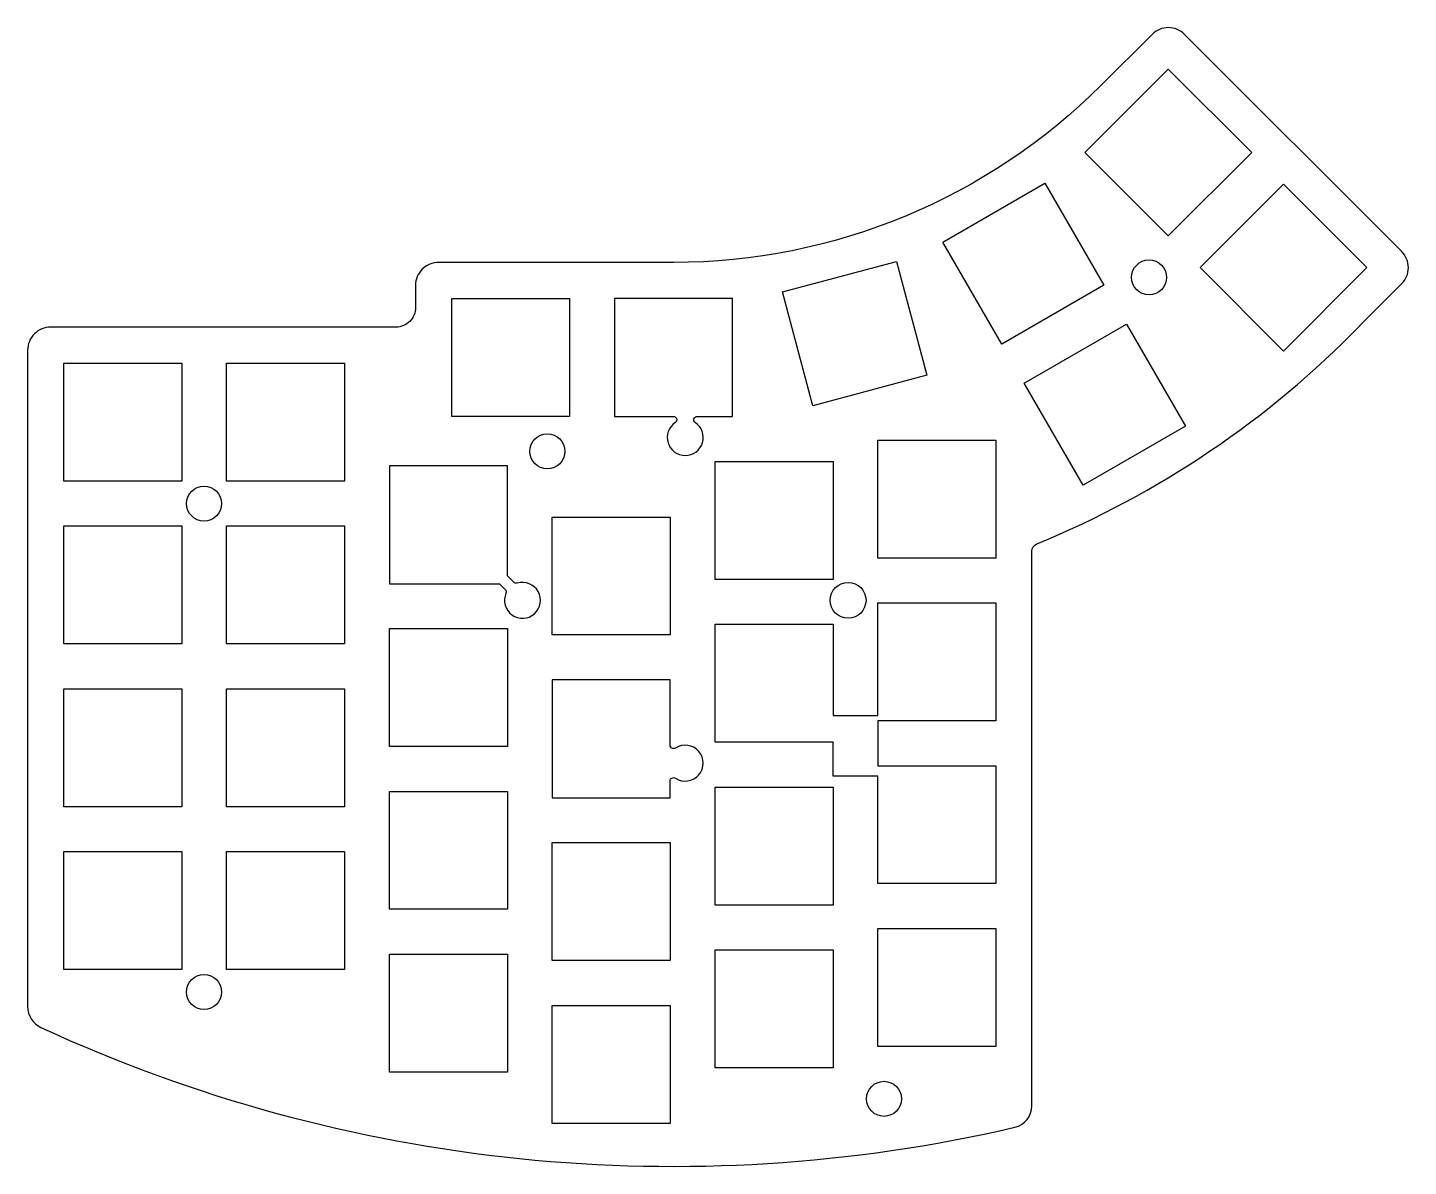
# Model space of a CAD drawing. Header units: millimetres. Extents: x -164 to -3, y -78 to 55.
import ezdxf

# ---------------------------------------------------------------- set-up
doc = ezdxf.new("R2010")
doc.units = ezdxf.units.MM
doc.layers.get('0').update_dxf_attribs({"linetype": 'CONTINUOUS'})

msp = doc.modelspace()

# ---------------------------------------------------------------- linework, layer by layer
for points in [[(-8.48, 20.32), (-8.47, 20.33), (-3.63, 25.17, 0.414214), (-3.63, 28.99), (-29.01, 54.37, 0.414214), (-32.83, 54.37), (-38.79, 48.42, -0.198912), (-88.81, 27.69), (-116.29, 27.69, 0.414214), (-118.99, 24.99), (-118.99, 22.42, -0.414214), (-121.29, 20.12), (-161.68, 20.12, 0.414214), (-164.38, 17.42), (-164.38, -59.38, 0.29251), (-162.81, -61.83, 0.166685), (-48.89, -73.51, 0.348862), (-46.88, -70.98), (-46.88, -6.08, -0.304363), (-46.32, -5.24, 0.102963)], [(-88.61, 8.94, 3.273072), (-86.26, 8.94, -0.740108), (-86.04, 9.67), (-81.91, 9.67), (-81.91, 23.47), (-95.71, 23.47), (-95.71, 9.67), (-88.83, 9.67, -0.740108)], [(-108.41, -11.02, 4.533028), (-107.09, -9.84, -0.276109), (-107.49, -9.74), (-108.13, -9.1, -0.198912), (-108.25, -8.82), (-108.25, 3.9), (-122.05, 3.9), (-122.05, -9.9), (-109.34, -9.9, -0.198912), (-109.05, -10.02), (-108.5, -10.57, -0.308105)], [(-108.25, -28.95), (-122.05, -28.95), (-122.05, -15.15), (-108.36, -15.15, 0.012427), (-108.33, -15.15, 0.000009), (-108.33, -15.15), (-108.25, -15.15)], [(-88.58, -32.66, 1.844615), (-88.58, -29.14, -0.595375), (-89.2, -28.81), (-89.2, -21.15), (-103, -21.15), (-103, -34.95), (-89.2, -34.95), (-89.2, -33, -0.595375)]]:
    msp.add_lwpolyline(points, format="xyb", close=True)
for points in [[(-30.92, 50.31), (-21.16, 40.55), (-30.92, 30.79), (-40.68, 40.55)], [(-45.35, 36.96), (-38.45, 25.01), (-50.4, 18.11), (-57.3, 30.06)], [(-17.45, 36.84), (-7.69, 27.08), (-17.45, 17.32), (-27.21, 27.08)], [(-76.07, 24.24), (-62.74, 27.81), (-59.17, 14.48), (-72.5, 10.91)], [(-114.76, 23.47), (-100.96, 23.47), (-100.96, 9.67), (-114.76, 9.67)], [(-35.83, 20.47), (-28.93, 8.52), (-40.88, 1.62), (-47.78, 13.57)], [(-160.15, 15.9), (-146.35, 15.9), (-146.35, 2.1), (-160.15, 2.1)], [(-141.1, 15.9), (-127.3, 15.9), (-127.3, 2.1), (-141.1, 2.1)], [(-51.1, -6.9), (-64.9, -6.9), (-64.9, 6.9), (-51.1, 6.9)], [(-83.95, 4.4), (-70.15, 4.4), (-70.15, -9.4), (-83.95, -9.4)], [(-160.15, -3.15), (-146.35, -3.15), (-146.35, -16.95), (-160.15, -16.95)], [(-127.3, -16.95), (-141.1, -16.95), (-141.1, -3.15), (-127.3, -3.15)], [(-89.2, -15.9), (-103, -15.9), (-103, -2.1), (-89.2, -2.1)], [(-64.9, -31.2), (-51.1, -31.2), (-51.1, -45), (-64.9, -45), (-64.9, -32.43), (-70.15, -32.43), (-70.15, -28.45), (-83.95, -28.45), (-83.95, -14.65), (-70.15, -14.65), (-70.15, -25.34), (-64.9, -25.34), (-64.9, -12.15), (-51.1, -12.15), (-51.1, -25.95), (-64.9, -25.95)], [(-146.35, -36), (-160.15, -36), (-160.15, -22.2), (-146.35, -22.2)], [(-127.3, -36), (-141.1, -36), (-141.1, -22.2), (-127.3, -22.2)], [(-83.95, -33.7), (-70.15, -33.7), (-70.15, -47.5), (-83.95, -47.5)], [(-108.25, -48), (-122.05, -48), (-122.05, -34.2), (-108.25, -34.2)], [(-89.2, -54), (-103, -54), (-103, -40.2), (-89.2, -40.2)], [(-160.15, -55.05), (-160.15, -41.25), (-146.35, -41.25), (-146.35, -55.05)], [(-141.1, -41.25), (-127.3, -41.25), (-127.3, -55.05), (-141.1, -55.05)], [(-64.9, -50.25), (-51.1, -50.25), (-51.1, -64.05), (-64.9, -64.05)], [(-108.25, -67.05), (-122.05, -67.05), (-122.05, -53.25), (-108.25, -53.25)], [(-83.95, -52.75), (-70.15, -52.75), (-70.15, -66.55), (-83.95, -66.55)], [(-89.2, -73.05), (-103, -73.05), (-103, -59.25), (-89.2, -59.25)]]:
    msp.add_lwpolyline(points, close=True)
for centre, radius in [((-33.17, 25.93), 2.05), ((-103.56, 5.59), 2.05), ((-143.73, -0.53), 2.05), ((-68.39, -11.85), 2.1), ((-143.73, -57.68), 2.05), ((-64.17, -70.18), 2.05)]:
    msp.add_circle(centre, radius)

doc.saveas('drawing.dxf')
